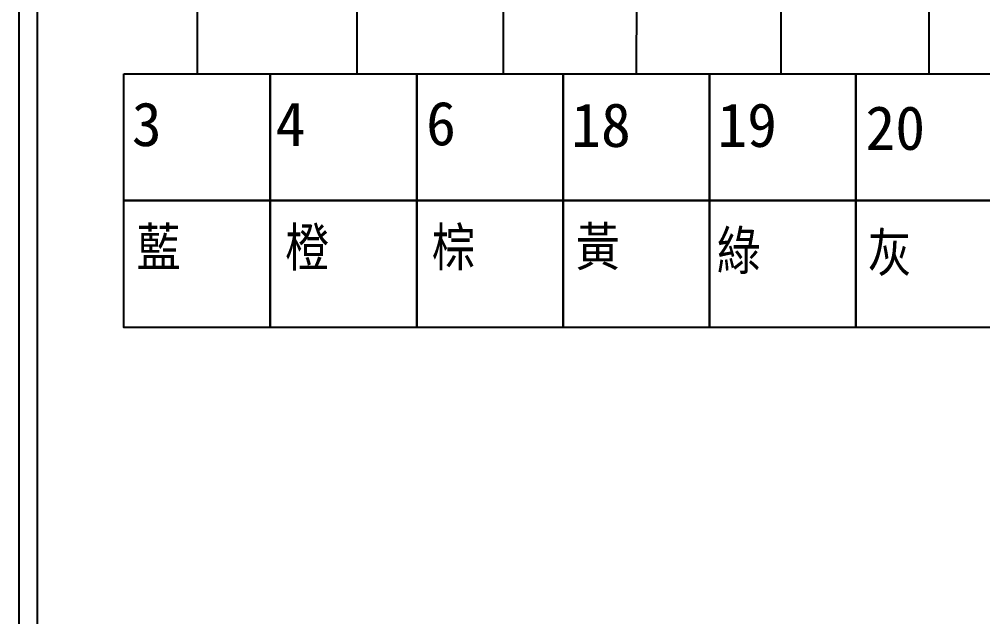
# Model space of a CAD drawing. Extents: x -3 to 1548, y -2 to 205.
# Drawn here: x 1261.2 to 1327.1, y 39.1 to 79.9 of the extents above; entities that cross this region are included whole.
import ezdxf

# ---------------------------------------------------------------- set-up
doc = ezdxf.new("R2010")
doc.units = 0
doc.header["$MEASUREMENT"] = 0
doc.layers.get('0').update_dxf_attribs({"color": 2, "linetype": 'CONTINUOUS'})
doc.layers.add('DIM', color=6, linetype='CONTINUOUS')
doc.layers.add('圖框層', color=7, linetype='CONTINUOUS')

msp = doc.modelspace()

# ---------------------------------------------------------------- linework, layer by layer
at = {"color": 6}
for points in [[(1268.372, 76.177), (1278.382, 76.177), (1278.382, 67.513), (1268.372, 67.513)], [(1278.382, 76.177), (1288.392, 76.177), (1288.392, 67.513), (1278.382, 67.513)], [(1288.392, 76.177), (1298.402, 76.177), (1298.402, 67.513), (1288.392, 67.513)], [(1298.402, 76.177), (1308.412, 76.177), (1308.412, 67.513), (1298.402, 67.513)], [(1308.412, 76.177), (1318.422, 76.177), (1318.422, 67.513), (1308.412, 67.513)], [(1318.422, 76.177), (1328.432, 76.177), (1328.432, 67.513), (1318.422, 67.513)], [(1268.372, 67.513), (1278.382, 67.513), (1278.382, 58.848), (1268.372, 58.848)], [(1278.382, 67.513), (1288.392, 67.513), (1288.392, 58.848), (1278.382, 58.848)], [(1288.392, 67.513), (1298.402, 67.513), (1298.402, 58.848), (1288.392, 58.848)], [(1298.402, 67.513), (1308.412, 67.513), (1308.412, 58.848), (1298.402, 58.848)], [(1308.412, 67.513), (1318.422, 67.513), (1318.422, 58.848), (1308.412, 58.848)], [(1318.422, 67.513), (1328.432, 67.513), (1328.432, 58.848), (1318.422, 58.848)]]:
    msp.add_lwpolyline(points, close=True, dxfattribs=at)
at = {"layer": 'DIM', "color": 6, "linetype": 'Continuous'}
for p, q in [((1273.377, 105.014), (1273.377, 76.177)), ((1284.307, 105.014), (1284.307, 76.177)), ((1294.317, 105.014), (1294.317, 76.177)), ((1303.506, 105.014), (1303.407, 76.177)), ((1313.292, 105.014), (1313.292, 76.177)), ((1323.351, 105.014), (1323.427, 76.177))]:
    msp.add_line(p, q, dxfattribs=at)
at = {"layer": '圖框層', "color": 7}
for p, q in [((1261.214, -1.742), (1261.214, 202.227)), ((1262.464, -0.492), (1262.464, 200.977))]:
    msp.add_line(p, q, dxfattribs=at)

# ---------------------------------------------------------------- texts
at = {"color": 6, "char_height": 3, "width": 10.00998, "attachment_point": 1}
for s, insert in [('3', (1268.913, 74.239)), ('4', (1278.743, 74.239)), ('6', (1289.036, 74.293)), ('18', (1298.958, 74.183)), ('19', (1308.951, 74.183)), ('20', (1319.081, 73.983)), ('{\\Fromanc,chineset|c136;藍}', (1269.244, 65.72)), ('{\\Fromanc,chineset|c136;橙}', (1279.4, 65.72)), ('{\\Fromanc,chineset|c136;棕}', (1289.41, 65.72)), ('{\\Fromanc,chineset|c136;黃}', (1299.274, 65.765)), ('{\\Fromanc,chineset|c136;綠}', (1308.924, 65.498)), ('{\\Fromanc,chineset|c136;灰}', (1319.243, 65.353))]:
    msp.add_mtext(s, dxfattribs=dict(at, insert=insert))

doc.saveas('drawing.dxf')
